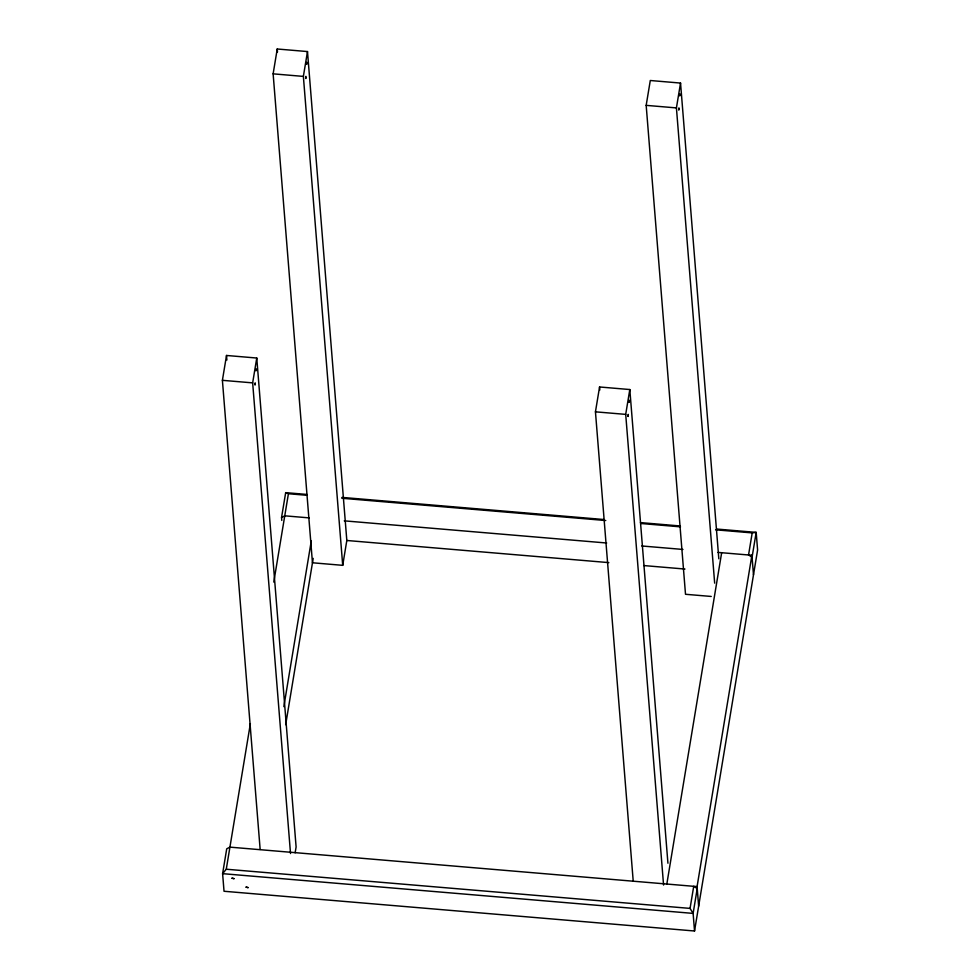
<?xml version="1.0" encoding="UTF-8"?>
<svg xmlns="http://www.w3.org/2000/svg" width="980" height="980" viewBox="0 0 980 980"><rect width="100%" height="100%" fill="white"/><g stroke="black" fill="none" stroke-linecap="round" stroke-linejoin="round"><path stroke-width="1.47" d="M260.153 849.452L222.399 380.326L226.515 355.471L256.76 358.031L296.107 846.953L295.139 852.808M273.126 73.843L277.242 49L307.487 51.56L346.822 540.482L342.718 565.338L312.461 562.777L273.126 73.843L303.371 76.403L342.718 565.338M290.521 853.531L252.656 382.874L256.76 358.031M303.371 76.403L307.487 51.56M281.787 520.429L281.554 517.489L285.67 492.646L306.985 494.447M716.588 529.041L756.18 532.385L757.601 549.976L694.538 931L224.028 891.261L222.607 873.658L226.27 869.223L250.366 723.644M273.788 582.083L288.414 493.736L285.67 492.646M283.845 706.629L311.273 540.96M285.67 724.673L313.196 558.392M633.202 880.959L595.448 411.833L599.564 386.978L629.809 389.538L667.931 863.233M711.223 596.452L685.51 594.284L646.175 105.362L650.291 80.507L680.537 83.067L718.818 558.796M663.57 885.038L625.706 414.381L629.809 389.538M714.665 583.137L676.42 107.91L680.537 83.067M666.829 884.034L721.66 552.72M698.642 906.157L697.074 886.594L229.92 847.137L226.723 848.815L222.607 873.658L693.117 913.397L690.055 908.399L693.717 886.312L697.233 888.554L693.117 913.397L694.538 931M748.548 554.986L752.199 532.899L756.18 532.385L752.064 557.228L749.725 555.734M697.074 886.594L751.905 555.268L718.034 552.414M281.554 517.489L284.764 515.823L309.166 517.881M646.175 105.362L676.42 107.91M222.399 380.326L252.656 382.874M595.448 411.833L625.706 414.381M342.008 497.399L603.913 519.523M640.455 522.61L680.047 525.954M288.414 493.736L306.728 495.28M341.812 498.244L605.75 520.527M640.834 523.491L680.5 526.848M715.584 529.812L752.199 532.899M344.262 520.846L606.669 543.006M641.753 545.97L682.95 549.449M346.92 540.495L608.825 562.618M643.848 565.57L684.959 569.049M226.27 869.223L690.055 908.399M751.905 555.268L753.485 574.831M599.564 386.978L599.809 390.028M277.242 49L277.487 52.05M226.515 355.471L226.882 360.04M254.923 384.527C255.351 386.72 255.339 379.689 254.923 384.527M255.829 370.379C256.246 372.608 256.221 365.528 255.829 370.379M305.65 78.057C306.066 80.299 306.054 73.206 305.65 78.057M306.544 63.908C306.973 66.101 306.961 59.07 306.544 63.908M627.972 416.035C628.388 418.24 628.401 411.245 627.972 416.035M628.878 401.886C629.295 404.127 629.283 397.035 628.878 401.886M678.699 109.564C679.115 111.806 679.103 104.713 678.699 109.564M679.593 95.415C680.01 97.62 680.034 90.626 679.593 95.415M232.015 878.19L233.987 878.656L232.015 878.19M246.09 887.145L248.063 887.611L246.09 887.145"/></g></svg>
